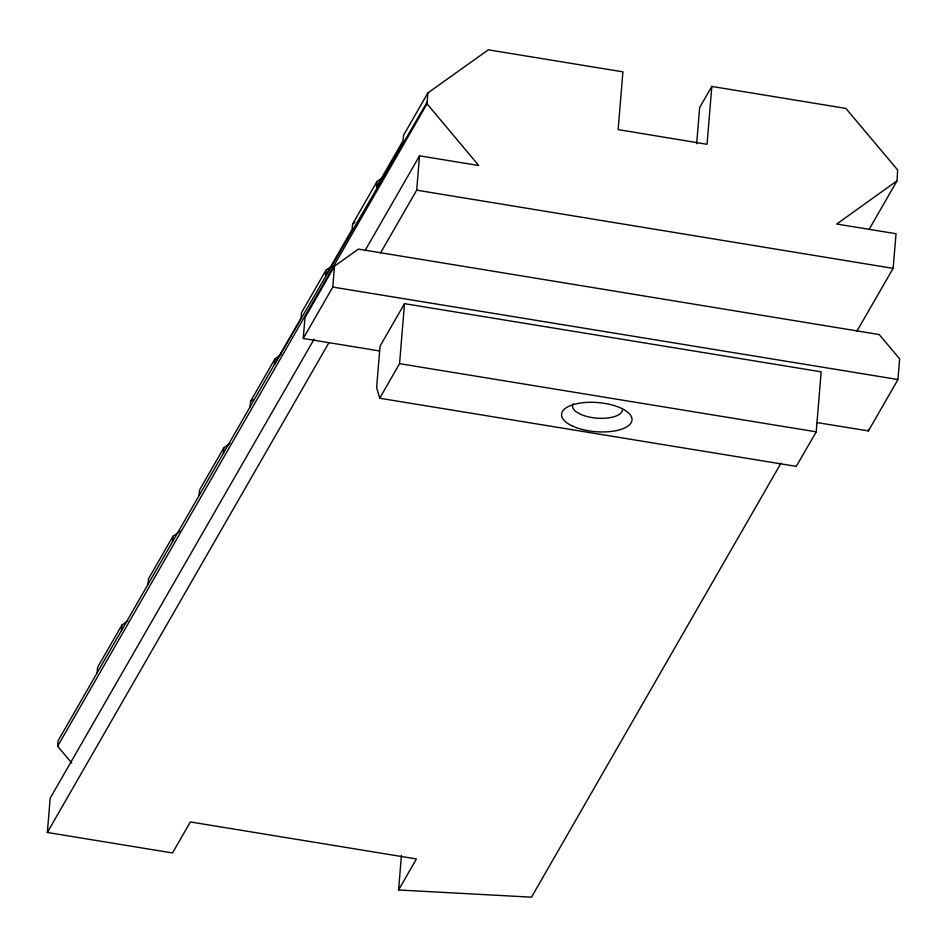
<?xml version="1.0" encoding="UTF-8"?>
<svg xmlns="http://www.w3.org/2000/svg" width="947" height="947" viewBox="0 0 947 947"><rect width="100%" height="100%" fill="white"/><g stroke="black" fill="none" stroke-linecap="round" stroke-linejoin="round"><path stroke-width="1.42" d="M869.263 229.138L897.058 180.794L897.649 169.963L845.872 108.42L711.836 86.437L699.644 107.556L696.649 143.743M71.747 763.033L57.637 746.236L427.014 103.791L427.902 92.889L488.332 49.824L622.901 71.854L618.142 129.609L707.042 144.299L711.836 86.437M379.605 350.958L303.241 338.458L332.799 287.071L334.492 266.166L358.392 249.108L879.183 334.54L899.65 358.866L897.957 379.534L868.411 430.921L816.764 422.528M781.05 463.083L531.492 897.176L398.569 889.979L416.408 858.953L190.347 821.949L172.508 852.963L47.35 832.472L50.191 798.155L314.108 339.18M57.637 746.236L58.087 740.755L301.087 318.133L301.537 312.652L325.886 270.297L331.805 266.06M97.103 672.891L97.553 667.398L121.914 625.056L127.833 620.818M121.465 630.536L121.914 625.056M148.099 584.204L148.549 578.712L172.91 536.357L180.013 531.279M172.449 541.85L172.91 536.357M199.095 495.506L199.545 490.025L223.894 447.671L229.825 443.445M223.445 453.163L223.894 447.671M250.091 406.819L250.541 401.339L274.89 358.984L280.809 354.746M274.89 358.984L274.441 364.477L427.156 102.063M303.241 338.458L304.946 317.778L334.492 266.166M325.886 270.297L325.437 275.778L352.083 229.446L352.604 224.084L376.894 181.682L381.629 178.296M376.894 181.682L376.456 186.95L403.102 140.63L403.54 135.291L427.902 92.889M379.688 398.237L399.563 363.672L404.499 303.656L821.156 371.816L816.231 431.844L796.249 466.374L379.688 398.237L376.634 387.572L380.043 346.176L404.499 303.656M380.528 252.932L416.704 190.169L419.533 155.841L478.732 165.512L427.014 103.791M398.569 889.979L401.421 855.532M856.999 331.012L893.116 268.368L896.04 233.731L836.746 224.037L897.058 180.794M364.974 250.706L419.533 155.841M47.35 832.472L328.869 342.778M352.604 224.084L354.971 222.391M250.541 401.339L252.908 399.646M332.799 287.071L897.957 379.534M399.563 363.672L816.231 431.844M416.704 190.169L893.116 268.368M868.328 429.393L868.411 430.921M622.522 409.14A25.084 10.358 4.7 0 1 607.927 417.97A25.084 10.358 4.7 0 1 580.487 414.253L576.332 411.874A25.084 10.358 4.7 0 1 573.148 403.813M572.746 426.197A35.347 14.607 4.7 0 0 631.116 422.741A35.347 14.607 4.7 0 0 586.43 402.416A35.347 14.607 4.7 0 0 572.746 426.197"/></g></svg>
